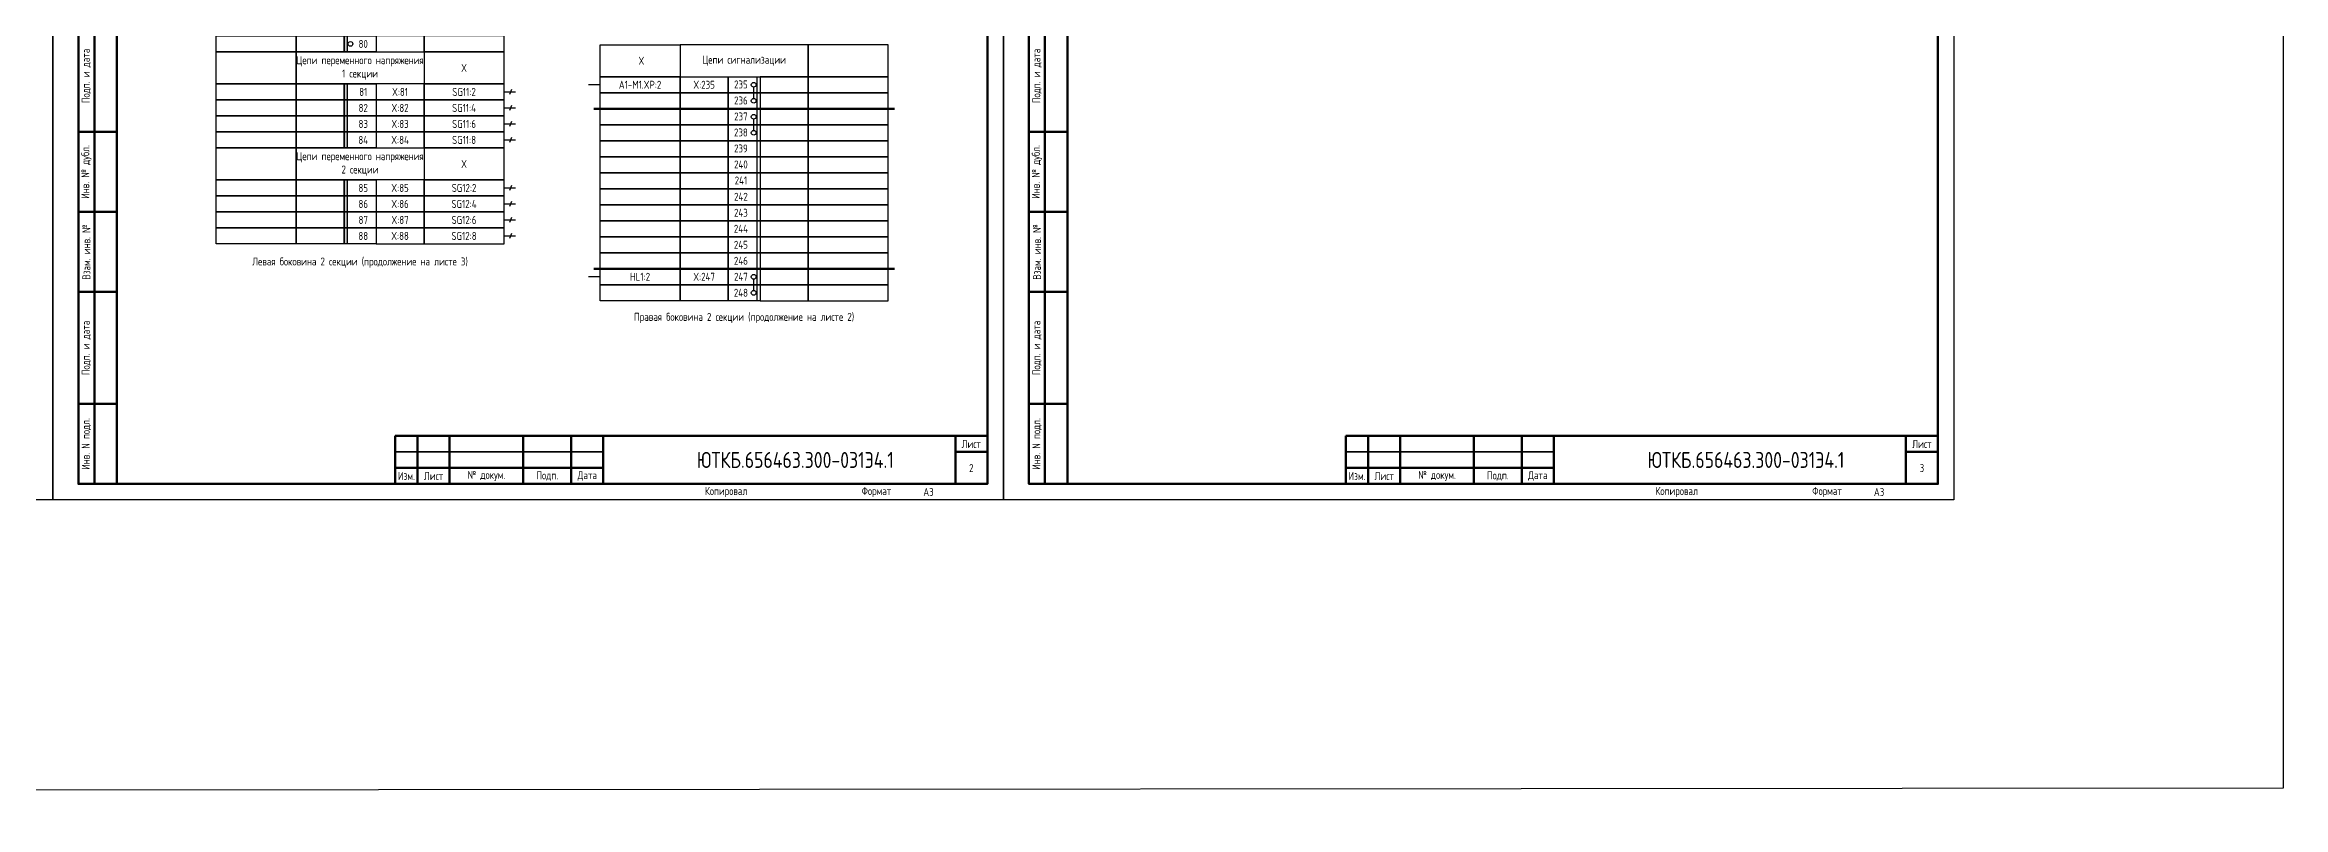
# Model space of a CAD drawing. Header units: millimetres. Extents: x -1043 to 5194, y -96 to 1568.
# Drawn here: x 4494 to 5194, y -96 to 142 of the extents above; entities that cross this region are included whole.
import ezdxf

# ---------------------------------------------------------------- set-up
doc = ezdxf.new("R2010")
doc.units = ezdxf.units.MM
doc.styles.add('Gost_type_A', font='GOST_A.TTF')

# ---------------------------------------------------------------- blocks, each defined once
blk = doc.blocks.new('Штамп левый нижний')
at = {"lineweight": 50}
for points in [[(-12, 145), (-7, 145), (-7, 110), (-12, 110)], [(-7, 145), (0, 145), (0, 110), (-7, 110)], [(-12, 110), (-7, 110), (-7, 85), (-12, 85)], [(-7, 110), (0, 110), (0, 85), (-7, 85)], [(-12, 85), (-7, 85), (-7, 60), (-12, 60)], [(-7, 85), (0, 85), (0, 60), (-7, 60)], [(-12, 60), (-7, 60), (-7, 25), (-12, 25)], [(-7, 60), (0, 60), (0, 25), (-7, 25)], [(-12, 25), (-7, 25), (-7, 0), (-12, 0)], [(-7, 25), (0, 25), (0, 0), (-7, 0)]]:
    blk.add_lwpolyline(points, close=True, dxfattribs=at)
at = {"char_height": 2.5, "attachment_point": 5, "rotation": 90, "style": 'Gost_type_A'}
for s, insert, width in [('Подп. и дата', (-9.5, 127.5), 35), ('Инв. № дубл.', (-9.5, 97.5), 25), ('Взам. инв. №', (-9.5, 72.5), 25), ('Подп. и дата', (-9.5, 42.5), 35), ('Инв. N подл.', (-9.5, 12.5), 25)]:
    blk.add_mtext(s, dxfattribs=dict(at, insert=insert, width=width))
blk = doc.blocks.new('Штамп малый нижний')
at = {"lineweight": 50}
for points in [[(-185, 15), (-178, 15), (-178, 5), (-185, 5)], [(-178, 15), (-168, 15), (-168, 5), (-178, 5)], [(-168, 15), (-145, 15), (-145, 5), (-168, 5)], [(-145, 15), (-130, 15), (-130, 5), (-145, 5)], [(-130, 15), (-120, 15), (-120, 5), (-130, 5)], [(-120, 15), (-10, 15), (-10, 0), (-120, 0)], [(-10, 15), (0, 15), (0, 10), (-10, 10)], [(-10, 10), (0, 10), (0, 0), (-10, 0)], [(-185, 5), (-178, 5), (-178, 0), (-185, 0)], [(-178, 5), (-168, 5), (-168, 0), (-178, 0)], [(-168, 5), (-145, 5), (-145, 0), (-168, 0)], [(-145, 5), (-130, 5), (-130, 0), (-145, 0)], [(-130, 5), (-120, 5), (-120, 0), (-130, 0)]]:
    blk.add_lwpolyline(points, close=True, dxfattribs=at)
for points in [[(-185, 15), (-178, 15), (-178, 10), (-185, 10)], [(-178, 15), (-168, 15), (-168, 10), (-178, 10)], [(-168, 15), (-145, 15), (-145, 10), (-168, 10)], [(-145, 15), (-130, 15), (-130, 10), (-145, 10)], [(-130, 15), (-120, 15), (-120, 10), (-130, 10)], [(-185, 10), (-178, 10), (-178, 5), (-185, 5)], [(-178, 10), (-168, 10), (-168, 5), (-178, 5)], [(-168, 10), (-145, 10), (-145, 5), (-168, 5)], [(-145, 10), (-130, 10), (-130, 5), (-145, 5)], [(-130, 10), (-120, 10), (-120, 5), (-130, 5)]]:
    blk.add_lwpolyline(points, close=True)
at = {"char_height": 2.5, "style": 'Gost_type_A'}
for s, insert, width, attachment_point in [('Лист', (-5, 12.5), 10, 5), ('Изм.', (-181.5, 2.5), 7, 5), ('Лист', (-173, 2.5), 10, 5), ('№ докум.', (-156.5, 2.5), 23, 5), ('Подп.', (-137.5, 2.5), 15, 5), ('Дата', (-125, 2.5), 10, 5), ('Копировал', (-75, -2.53), 13.1202, 6), ('Формат', (-30, -2.53), 13.1202, 6)]:
    blk.add_mtext(s, dxfattribs=dict(at, insert=insert, width=width, attachment_point=attachment_point))

msp = doc.modelspace()

# ---------------------------------------------------------------- hatches: boundary and pattern name
h = msp.add_hatch(color=256)
h.dxf.hatch_style = 1
h.paths.add_polyline_path([(4589, 180), (4588, 180), (4588, 140), (4589, 140)])
h = msp.add_hatch(color=256)
h.dxf.hatch_style = 1
h.paths.add_polyline_path([(4589, 130), (4588, 130), (4588, 110), (4589, 110)])
h = msp.add_hatch(color=256)
h.dxf.hatch_style = 1
h.paths.add_polyline_path([(4589, 100), (4588, 100), (4588, 80), (4589, 80)])

# ---------------------------------------------------------------- linework, layer by layer
for p, q in [((4638, 127.5), (4641.62, 127.5)), ((4640.33, 128.31), (4639.75, 126.69)), ((4668, 129.74), (4664.38, 129.74)), ((4716, 125.49), (4716, 128.99)), ((4717, 132.24), (4717, 72.24)), ((4638, 122.5), (4641.62, 122.5)), ((4640.33, 123.31), (4639.75, 121.69)), ((4716, 115.49), (4716, 118.99)), ((4638, 117.5), (4641.62, 117.5)), ((4638, 112.5), (4641.62, 112.5)), ((4640.33, 118.31), (4639.75, 116.69)), ((4640.33, 113.31), (4639.75, 111.69)), ((4640.33, 98.31), (4639.75, 96.69)), ((4638, 97.5), (4641.62, 97.5)), ((4638, 92.5), (4641.62, 92.5)), ((4640.33, 93.31), (4639.75, 91.69)), ((4638, 87.5), (4641.62, 87.5)), ((4640.33, 88.31), (4639.75, 86.69)), ((4638, 82.5), (4641.62, 82.5)), ((4640.33, 83.31), (4639.75, 81.69)), ((4717, 72.24), (4717, 62.24)), ((4668, 69.74), (4664.38, 69.74)), ((4716, 65.49), (4716, 68.99))]:
    msp.add_line(p, q)
at = {"lineweight": 50}
for p, q in [((4666, 122.24), (4760, 122.24)), ((4666, 72.24), (4760, 72.24))]:
    msp.add_line(p, q, dxfattribs=at)
for points in [[(-1042.57, 612), (5193.89, 618), (5193.89, -90), (-1042.57, -96)], [(4497, 420), (4497, 0), (4200, 0), (4200, 420)], [(4794, 420), (4794, 0), (4497, 0), (4497, 420)], [(5091, 420), (5091, 0), (4794, 0), (4794, 420)], [(4548, 145), (4573, 145), (4573, 140), (4548, 140)], [(4548, 140), (4573, 140), (4573, 130), (4548, 130)], [(4573, 145), (4588, 145), (4588, 140), (4573, 140)], [(4573, 140), (4613, 140), (4613, 130), (4573, 130)], [(4588, 145), (4598, 145), (4598, 140), (4588, 140)], [(4613, 145), (4598, 145), (4598, 140), (4613, 140)], [(4638, 145), (4613, 145), (4613, 140), (4638, 140)], [(4638, 140), (4613, 140), (4613, 130), (4638, 130)], [(4668, 142.24), (4693, 142.24), (4693, 132.24), (4668, 132.24)], [(4733, 142.24), (4693, 142.24), (4693, 132.24), (4733, 132.24)], [(4758, 142.24), (4733, 142.24), (4733, 132.24), (4758, 132.24)], [(4548, 130), (4573, 130), (4573, 125), (4548, 125)], [(4573, 130), (4588, 130), (4588, 125), (4573, 125)], [(4588, 130), (4598, 130), (4598, 125), (4588, 125)], [(4613, 130), (4598, 130), (4598, 125), (4613, 125)], [(4638, 130), (4613, 130), (4613, 125), (4638, 125)], [(4668, 132.24), (4693, 132.24), (4693, 127.24), (4668, 127.24)], [(4668, 127.24), (4693, 127.24), (4693, 122.24), (4668, 122.24)], [(4693, 132.24), (4708, 132.24), (4708, 127.24), (4693, 127.24)], [(4693, 127.24), (4708, 127.24), (4708, 122.24), (4693, 122.24)], [(4708, 132.24), (4718, 132.24), (4718, 127.24), (4708, 127.24)], [(4708, 127.24), (4718, 127.24), (4718, 122.24), (4708, 122.24)], [(4733, 132.24), (4718, 132.24), (4718, 127.24), (4733, 127.24)], [(4733, 127.24), (4718, 127.24), (4718, 122.24), (4733, 122.24)], [(4758, 132.24), (4733, 132.24), (4733, 127.24), (4758, 127.24)], [(4758, 127.24), (4733, 127.24), (4733, 122.24), (4758, 122.24)], [(4548, 125), (4573, 125), (4573, 120), (4548, 120)], [(4548, 120), (4573, 120), (4573, 115), (4548, 115)], [(4573, 125), (4588, 125), (4588, 120), (4573, 120)], [(4573, 120), (4588, 120), (4588, 115), (4573, 115)], [(4588, 125), (4598, 125), (4598, 120), (4588, 120)], [(4588, 120), (4598, 120), (4598, 115), (4588, 115)], [(4613, 125), (4598, 125), (4598, 120), (4613, 120)], [(4613, 120), (4598, 120), (4598, 115), (4613, 115)], [(4638, 125), (4613, 125), (4613, 120), (4638, 120)], [(4638, 120), (4613, 120), (4613, 115), (4638, 115)], [(4668, 122.24), (4693, 122.24), (4693, 117.24), (4668, 117.24)], [(4693, 122.24), (4708, 122.24), (4708, 117.24), (4693, 117.24)], [(4708, 122.24), (4718, 122.24), (4718, 117.24), (4708, 117.24)], [(4733, 122.24), (4718, 122.24), (4718, 117.24), (4733, 117.24)], [(4758, 122.24), (4733, 122.24), (4733, 117.24), (4758, 117.24)], [(4548, 115), (4573, 115), (4573, 110), (4548, 110)], [(4573, 115), (4588, 115), (4588, 110), (4573, 110)], [(4588, 115), (4598, 115), (4598, 110), (4588, 110)], [(4613, 115), (4598, 115), (4598, 110), (4613, 110)], [(4638, 115), (4613, 115), (4613, 110), (4638, 110)], [(4668, 117.24), (4693, 117.24), (4693, 112.24), (4668, 112.24)], [(4668, 112.24), (4693, 112.24), (4693, 107.24), (4668, 107.24)], [(4693, 117.24), (4708, 117.24), (4708, 112.24), (4693, 112.24)], [(4693, 112.24), (4708, 112.24), (4708, 107.24), (4693, 107.24)], [(4708, 117.24), (4718, 117.24), (4718, 112.24), (4708, 112.24)], [(4708, 112.24), (4718, 112.24), (4718, 107.24), (4708, 107.24)], [(4733, 117.24), (4718, 117.24), (4718, 112.24), (4733, 112.24)], [(4733, 112.24), (4718, 112.24), (4718, 107.24), (4733, 107.24)], [(4758, 117.24), (4733, 117.24), (4733, 112.24), (4758, 112.24)], [(4758, 112.24), (4733, 112.24), (4733, 107.24), (4758, 107.24)], [(4548, 110), (4573, 110), (4573, 100), (4548, 100)], [(4573, 110), (4613, 110), (4613, 100), (4573, 100)], [(4638, 110), (4613, 110), (4613, 100), (4638, 100)], [(4668, 107.24), (4693, 107.24), (4693, 102.24), (4668, 102.24)], [(4693, 107.24), (4708, 107.24), (4708, 102.24), (4693, 102.24)], [(4708, 107.24), (4718, 107.24), (4718, 102.24), (4708, 102.24)], [(4733, 107.24), (4718, 107.24), (4718, 102.24), (4733, 102.24)], [(4758, 107.24), (4733, 107.24), (4733, 102.24), (4758, 102.24)], [(4548, 100), (4573, 100), (4573, 95), (4548, 95)], [(4573, 100), (4588, 100), (4588, 95), (4573, 95)], [(4588, 100), (4598, 100), (4598, 95), (4588, 95)], [(4613, 100), (4598, 100), (4598, 95), (4613, 95)], [(4638, 100), (4613, 100), (4613, 95), (4638, 95)], [(4668, 102.24), (4693, 102.24), (4693, 97.24), (4668, 97.24)], [(4693, 102.24), (4708, 102.24), (4708, 97.24), (4693, 97.24)], [(4708, 102.24), (4718, 102.24), (4718, 97.24), (4708, 97.24)], [(4733, 102.24), (4718, 102.24), (4718, 97.24), (4733, 97.24)], [(4758, 102.24), (4733, 102.24), (4733, 97.24), (4758, 97.24)], [(4548, 95), (4573, 95), (4573, 90), (4548, 90)], [(4573, 95), (4588, 95), (4588, 90), (4573, 90)], [(4588, 95), (4598, 95), (4598, 90), (4588, 90)], [(4613, 95), (4598, 95), (4598, 90), (4613, 90)], [(4638, 95), (4613, 95), (4613, 90), (4638, 90)], [(4668, 97.24), (4693, 97.24), (4693, 92.24), (4668, 92.24)], [(4668, 92.24), (4693, 92.24), (4693, 87.24), (4668, 87.24)], [(4693, 97.24), (4708, 97.24), (4708, 92.24), (4693, 92.24)], [(4693, 92.24), (4708, 92.24), (4708, 87.24), (4693, 87.24)], [(4708, 97.24), (4718, 97.24), (4718, 92.24), (4708, 92.24)], [(4708, 92.24), (4718, 92.24), (4718, 87.24), (4708, 87.24)], [(4733, 97.24), (4718, 97.24), (4718, 92.24), (4733, 92.24)], [(4733, 92.24), (4718, 92.24), (4718, 87.24), (4733, 87.24)], [(4758, 97.24), (4733, 97.24), (4733, 92.24), (4758, 92.24)], [(4758, 92.24), (4733, 92.24), (4733, 87.24), (4758, 87.24)], [(4548, 90), (4573, 90), (4573, 85), (4548, 85)], [(4548, 85), (4573, 85), (4573, 80), (4548, 80)], [(4573, 90), (4588, 90), (4588, 85), (4573, 85)], [(4573, 85), (4588, 85), (4588, 80), (4573, 80)], [(4588, 90), (4598, 90), (4598, 85), (4588, 85)], [(4588, 85), (4598, 85), (4598, 80), (4588, 80)], [(4613, 90), (4598, 90), (4598, 85), (4613, 85)], [(4613, 85), (4598, 85), (4598, 80), (4613, 80)], [(4638, 90), (4613, 90), (4613, 85), (4638, 85)], [(4638, 85), (4613, 85), (4613, 80), (4638, 80)], [(4668, 87.24), (4693, 87.24), (4693, 82.24), (4668, 82.24)], [(4693, 87.24), (4708, 87.24), (4708, 82.24), (4693, 82.24)], [(4708, 87.24), (4718, 87.24), (4718, 82.24), (4708, 82.24)], [(4733, 87.24), (4718, 87.24), (4718, 82.24), (4733, 82.24)], [(4758, 87.24), (4733, 87.24), (4733, 82.24), (4758, 82.24)], [(4668, 82.24), (4693, 82.24), (4693, 77.24), (4668, 77.24)], [(4668, 77.24), (4693, 77.24), (4693, 72.24), (4668, 72.24)], [(4693, 82.24), (4708, 82.24), (4708, 77.24), (4693, 77.24)], [(4693, 77.24), (4708, 77.24), (4708, 72.24), (4693, 72.24)], [(4708, 82.24), (4718, 82.24), (4718, 77.24), (4708, 77.24)], [(4708, 77.24), (4718, 77.24), (4718, 72.24), (4708, 72.24)], [(4733, 82.24), (4718, 82.24), (4718, 77.24), (4733, 77.24)], [(4733, 77.24), (4718, 77.24), (4718, 72.24), (4733, 72.24)], [(4758, 82.24), (4733, 82.24), (4733, 77.24), (4758, 77.24)], [(4758, 77.24), (4733, 77.24), (4733, 72.24), (4758, 72.24)], [(4668, 72.24), (4693, 72.24), (4693, 67.24), (4668, 67.24)], [(4693, 72.24), (4708, 72.24), (4708, 67.24), (4693, 67.24)], [(4708, 72.24), (4718, 72.24), (4718, 67.24), (4708, 67.24)], [(4733, 72.24), (4718, 72.24), (4718, 67.24), (4733, 67.24)], [(4758, 72.24), (4733, 72.24), (4733, 67.24), (4758, 67.24)], [(4668, 67.24), (4693, 67.24), (4693, 62.24), (4668, 62.24)], [(4693, 67.24), (4708, 67.24), (4708, 62.24), (4693, 62.24)], [(4708, 67.24), (4718, 67.24), (4718, 62.24), (4708, 62.24)], [(4733, 67.24), (4718, 67.24), (4718, 62.24), (4733, 62.24)], [(4758, 67.24), (4733, 67.24), (4733, 62.24), (4758, 62.24)]]:
    msp.add_lwpolyline(points, close=True)
for points in [[(4789, 415), (4789, 5), (4517, 5), (4517, 415)], [(5086, 415), (5086, 5), (4814, 5), (4814, 415)]]:
    msp.add_lwpolyline(points, close=True, dxfattribs=at)
for points in [[(4588, 140), (4588, 180), (4589, 180), (4589, 140)], [(4588, 110), (4588, 130), (4589, 130), (4589, 110)], [(4588, 80), (4588, 100), (4589, 100), (4589, 80)]]:
    msp.add_lwpolyline(points)
for centre in [(4590, 142.5), (4716, 129.74), (4716, 124.74), (4716, 119.74), (4716, 114.74), (4716, 69.74), (4716, 64.74)]:
    msp.add_circle(centre, 0.75)

# ---------------------------------------------------------------- block references
for name, p in [('Штамп левый нижний', (4517, 5)), ('Штамп левый нижний', (4814, 5)), ('Штамп малый нижний', (4789, 5)), ('Штамп малый нижний', (5086, 5))]:
    msp.add_blockref(name, p)

# ---------------------------------------------------------------- texts
at = {"ltscale": 10, "char_height": 2.5, "attachment_point": 5, "style": 'Gost_type_A'}
for s, insert, width in [('80', (4594, 142.5), 8), ('81', (4594, 127.5), 8), ('X:81', (4605.5, 127.5), 15), ('X:235', (4700.5, 129.74), 15), ('235', (4712, 129.84), 8), ('236', (4712, 124.83), 8), ('82', (4594, 122.5), 8), ('X:82', (4605.5, 122.5), 15), ('237', (4712, 119.83), 8), ('84', (4594, 112.5), 8), ('83', (4594, 117.5), 8), ('X:84', (4605.5, 112.5), 15), ('X:83', (4605.5, 117.5), 15), ('238', (4712, 114.83), 8), ('239', (4712, 109.83), 8), ('240', (4712, 104.83), 8), ('85', (4594, 97.5), 8), ('X:85', (4605.5, 97.5), 15), ('241', (4712, 99.83), 8), ('86', (4594, 92.5), 8), ('X:86', (4605.5, 92.5), 15), ('243', (4712, 89.74), 8), ('242', (4712, 94.74), 8), ('87', (4594, 87.5), 8), ('X:87', (4605.5, 87.5), 15), ('244', (4712, 84.74), 8), ('88', (4594, 82.5), 8), ('X:88', (4605.5, 82.5), 15), ('245', (4712, 79.74), 8), ('X:247', (4700.5, 69.74), 15), ('246', (4712, 74.74), 8), ('247', (4712, 69.74), 8), ('248', (4712, 64.74), 8)]:
    msp.add_mtext(s, dxfattribs=dict(at, insert=insert, width=width))
at = {"style": 'Gost_type_A'}
for s, insert, char_height, width, attachment_point in [('Цепи переменного напряжения 1 секции', (4593, 135), 2.5, 40, 5), ('X', (4625.5, 135), 2.5, 25, 5), ('X', (4680.91, 137.24), 2.5, 25, 5), ('Цепи сигнализации', (4713, 137.24), 2.5, 40, 5), ('SG11:2', (4625.5, 127.5), 2.5, 25, 5), ('A1-M1.XP:2', (4680.5, 129.74), 2.5, 25, 5), ('SG11:4', (4625.5, 122.5), 2.5, 25, 5), ('SG11:8', (4625.5, 112.5), 2.5, 25, 5), ('SG11:6', (4625.5, 117.5), 2.5, 25, 5), ('Цепи переменного напряжения 2 секции', (4593, 105), 2.5, 40, 5), ('X', (4625.5, 105), 2.5, 25, 5), ('SG12:2', (4625.5, 97.5), 2.5, 25, 5), ('SG12:4', (4625.5, 92.5), 2.5, 25, 5), ('SG12:6', (4625.5, 87.5), 2.5, 25, 5), ('SG12:8', (4625.5, 82.5), 2.5, 25, 5), ('Левая боковина 2 секции (продолжение на листе 3)', (4593, 74.18), 2.5, 90, 5), ('HL1:2', (4680.5, 69.74), 2.5, 25, 5), ('Правая боковина 2 секции (продолжение на листе 2)', (4713, 56.88), 2.5, 90, 5), ('ЮТКБ.656463.300-031Э4.1', (4729, 12.5), 5, 120, 5), ('ЮТКБ.656463.300-031Э4.1', (5026, 12.5), 5, 120, 5), ('2', (4784, 10), 2.5, 10, 5), ('3', (5081, 10), 2.5, 10, 5), ('A3', (4769, 2.5), 2.5, 20, 4), ('A3', (4769, 2.5), 2.5, 20, 4), ('A3', (5066, 2.5), 2.5, 20, 4), ('A3', (5066, 2.5), 2.5, 20, 4)]:
    msp.add_mtext(s, dxfattribs=dict(at, insert=insert, char_height=char_height, width=width, attachment_point=attachment_point))

doc.saveas('drawing.dxf')
